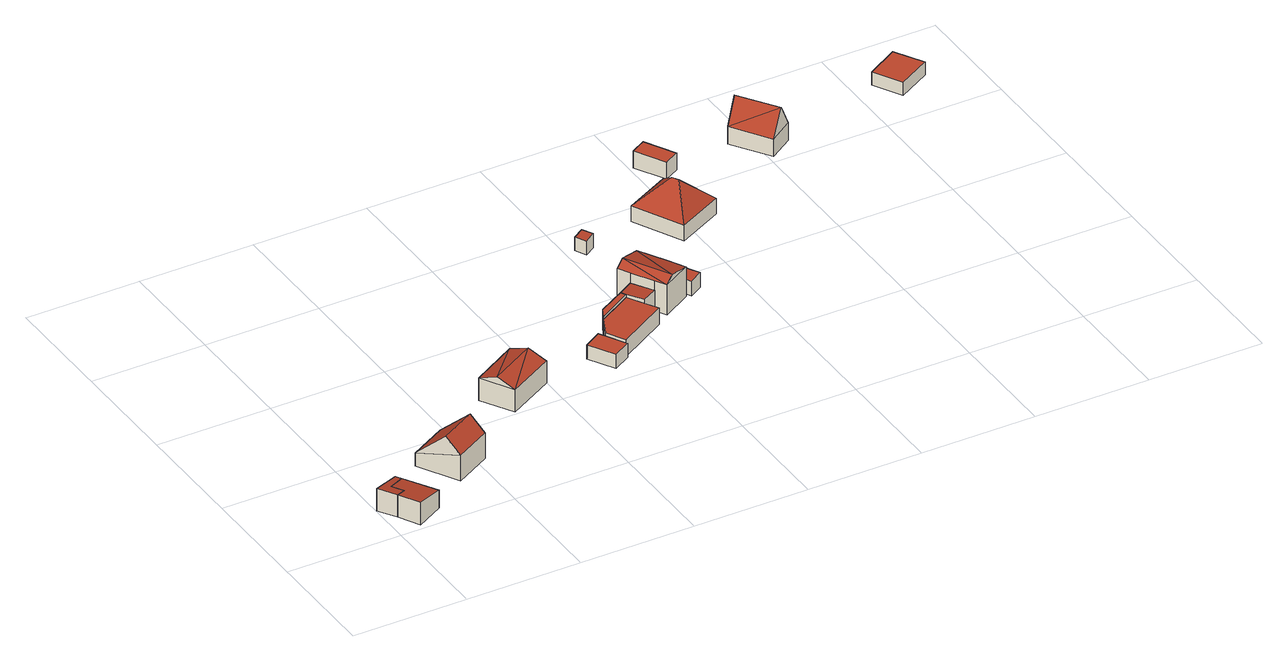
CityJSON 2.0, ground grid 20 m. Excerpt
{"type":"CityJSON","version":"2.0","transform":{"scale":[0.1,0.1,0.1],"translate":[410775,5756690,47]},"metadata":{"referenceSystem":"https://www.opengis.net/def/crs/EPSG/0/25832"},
"CityObjects":{
"building1":{"type":"Building","attributes":{"Gemeindeschluessel":"05515000","Geometrietyp2DReferenz":"3000","function":"51009_1610","roofType":"2100","measuredHeight":4.15},"geometry":[{"type":"Solid","lod":"2","boundaries":[[[[0,1,2,3]],[[4,5,1,0]],[[6,7,5,4]],[[8,9,7,6]],[[10,11,9,8]],[[3,2,11,10]],[[8,6,4,0,3,10]],[[1,5,7,9,11,2]]]],"semantics":{"surfaces":[{"type":"WallSurface"},{"type":"RoofSurface"},{"type":"GroundSurface"}],"values":[[0,0,0,0,0,0,1,2]]}}]},
"building2":{"type":"Building","attributes":{"Gemeindeschluessel":"05515000","Geometrietyp2DReferenz":"3000","function":"31001_1310","roofType":"2100","measuredHeight":4.12},"address":[{"country":"Germany","locality":"Münster","thoroughfareNumber":"94","thoroughfareName":"Laerer Werseufer"}],"geometry":[{"type":"Solid","lod":"2","boundaries":[[[[3,2,1,0]],[[10,11,2,3]],[[8,9,11,10]],[[12,13,9,8]],[[14,15,13,12]],[[0,1,15,14]],[[12,8,10,3,0,14]],[[2,11,9,13,15,1]]]],"semantics":{"surfaces":[{"type":"WallSurface"},{"type":"RoofSurface"},{"type":"GroundSurface"}],"values":[[0,0,0,0,0,0,1,2]]}}]},
"building3":{"type":"Building","attributes":{"Gemeindeschluessel":"05515000","Geometrietyp2DReferenz":"3000","function":"31001_1310","roofType":"3100","measuredHeight":7.31},"address":[{"country":"Germany","locality":"Münster","thoroughfareNumber":"96","thoroughfareName":"Laerer Werseufer"}],"geometry":[{"type":"Solid","lod":"2","boundaries":[[[[16,17,18,19]],[[20,21,17,16]],[[22,23,21,20]],[[19,18,23,22]],[[16,24,20]],[[22,25,19]],[[19,25,24,16]],[[20,24,25,22]],[[17,21,23,18]]]],"semantics":{"surfaces":[{"type":"WallSurface"},{"type":"RoofSurface"},{"type":"GroundSurface"}],"values":[[0,0,0,0,0,0,1,1,2]]}}]},
"building4":{"type":"Building","attributes":{"Gemeindeschluessel":"05515000","Geometrietyp2DReferenz":"3000","function":"31001_1310","roofType":"3100","measuredHeight":5.42},"address":[{"country":"Germany","locality":"Münster","thoroughfareNumber":"98","thoroughfareName":"Laerer Werseufer"}],"geometry":[{"type":"Solid","lod":"2","boundaries":[[[[26,27,28,29]],[[30,31,27,26]],[[32,33,31,30]],[[29,28,33,32]],[[26,34,30]],[[32,35,29]],[[26,29,35]],[[35,34,26]],[[34,35,32]],[[32,30,34]],[[27,31,33,28]]]],"semantics":{"surfaces":[{"type":"WallSurface"},{"type":"RoofSurface"},{"type":"GroundSurface"}],"values":[[0,0,0,0,0,0,1,1,1,1,2]]}}]},
"building5":{"type":"Building","attributes":{"Gemeindeschluessel":"05515000","Geometrietyp2DReferenz":"3000","function":"51009_1611","roofType":"1000","measuredHeight":2.58},"geometry":[{"type":"Solid","lod":"2","boundaries":[[[[36,37,38,39]],[[40,41,37,36]],[[42,43,41,40]],[[44,45,43,42]],[[46,47,45,44]],[[39,38,47,46]],[[44,42,40,36,39,46]],[[37,41,43,45,47,38]]]],"semantics":{"surfaces":[{"type":"WallSurface"},{"type":"RoofSurface"},{"type":"GroundSurface"}],"values":[[0,0,0,0,0,0,1,2]]}}]},
"building6":{"type":"Building","attributes":{"Gemeindeschluessel":"05515000","Geometrietyp2DReferenz":"3000","function":"31001_1310"},"address":[{"country":"Germany","locality":"Münster","thoroughfareNumber":"100","thoroughfareName":"Laerer Werseufer"}],"children":["building6-1","building6-2"]},
"building6-1":{"type":"BuildingPart","attributes":{"roofType":"9999","measuredHeight":3},"parents":["building6"],"geometry":[{"type":"Solid","lod":"2","boundaries":[[[[48,49,50,51,52,53]],[[51,54,55,52]],[[50,56,54,51]],[[48,57,58,49]],[[53,59,57,48]],[[52,55,59,53]],[[56,50,49,58]],[[54,56,58,57,59,55]]]],"semantics":{"surfaces":[{"type":"RoofSurface"},{"type":"WallSurface"},{"type":"GroundSurface"}],"values":[[0,1,1,1,1,1,1,2]]}}]},
"building6-2":{"type":"BuildingPart","attributes":{"roofType":"1000","measuredHeight":3.56},"parents":["building6"],"geometry":[{"type":"Solid","lod":"2","boundaries":[[[[60,61,56,50,62]],[[63,64,61,60]],[[65,49,58,64,63]],[[63,60,62,65]],[[61,64,58,56]],[[49,65,62,50]],[[56,58,49,50]]]],"semantics":{"surfaces":[{"type":"WallSurface"},{"type":"RoofSurface"},{"type":"GroundSurface"},{"type":"ClosureSurface"}],"values":[[0,0,0,1,2,0,3]]}}]},
"building7":{"type":"Building","attributes":{"Gemeindeschluessel":"05515000","Geometrietyp2DReferenz":"3000","function":"31001_1310"},"address":[{"country":"Germany","locality":"Münster","thoroughfareNumber":"100a","thoroughfareName":"Laerer Werseufer"}],"children":["building7-1","building7-2"]},
"building7-1":{"type":"BuildingPart","attributes":{"roofType":"2100","measuredHeight":3.77},"parents":["building7"],"geometry":[{"type":"Solid","lod":"2","boundaries":[[[[66,67,68,63]],[[69,70,71,72]],[[65,73,70,69]],[[63,68,73,65]],[[69,72,66,63,65]],[[67,71,70,73,68]],[[67,66,72,71]]]],"semantics":{"surfaces":[{"type":"WallSurface"},{"type":"RoofSurface"},{"type":"GroundSurface"},{"type":"ClosureSurface"}],"values":[[0,0,0,0,1,2,3]]}}]},
"building7-2":{"type":"BuildingPart","attributes":{"roofType":"5000","measuredHeight":6.56},"parents":["building7"],"geometry":[{"type":"Solid","lod":"2","boundaries":[[[[74,75,67,66,76]],[[77,78,75,74]],[[79,80,78,77]],[[81,82,80,79]],[[83,84,82,81]],[[85,72,71,84,83]],[[86,87,83]],[[74,76,85,83,87]],[[81,79,77,86]],[[87,86,77]],[[86,83,81]],[[87,77,74]],[[67,75,78,80,82,84,71]],[[72,85,76,66]],[[67,71,72,66]]]],"semantics":{"surfaces":[{"type":"WallSurface"},{"type":"RoofSurface"},{"type":"GroundSurface"},{"type":"ClosureSurface"}],"values":[[0,0,0,0,0,0,1,1,1,1,0,0,2,0,3]]}}]},
"building8":{"type":"Building","attributes":{"Gemeindeschluessel":"05515000","Geometrietyp2DReferenz":"3000","function":"31001_1310","roofType":"2100","measuredHeight":2.69},"geometry":[{"type":"Solid","lod":"2","boundaries":[[[[88,89,90,91]],[[92,93,89,88]],[[94,95,93,92]],[[91,90,95,94]],[[92,88,91,94]],[[89,93,95,90]]]],"semantics":{"surfaces":[{"type":"WallSurface"},{"type":"RoofSurface"},{"type":"GroundSurface"}],"values":[[0,0,0,0,1,2]]}}]},
"building9":{"type":"Building","attributes":{"Gemeindeschluessel":"05515000","Geometrietyp2DReferenz":"3000","function":"51009_1611","roofType":"1000","measuredHeight":2.64},"geometry":[{"type":"Solid","lod":"2","boundaries":[[[[96,97,98,99]],[[100,101,97,96]],[[102,103,101,100]],[[104,105,103,102]],[[99,98,105,104]],[[102,100,96,99,104]],[[97,101,103,105,98]]]],"semantics":{"surfaces":[{"type":"WallSurface"},{"type":"RoofSurface"},{"type":"GroundSurface"}],"values":[[0,0,0,0,0,1,2]]}}]},
"building10":{"type":"Building","attributes":{"Gemeindeschluessel":"05515000","Geometrietyp2DReferenz":"3000","function":"31001_1310","roofType":"5000","measuredHeight":7.29},"address":[{"country":"Germany","locality":"Münster","thoroughfareNumber":"102","thoroughfareName":"Laerer Werseufer"}],"geometry":[{"type":"Solid","lod":"2","boundaries":[[[[106,107,108,109]],[[110,111,107,106]],[[112,113,111,110]],[[109,108,113,112]],[[112,110,114]],[[114,110,106,115]],[[106,109,115]],[[115,109,112,114]],[[107,111,113,108]]]],"semantics":{"surfaces":[{"type":"WallSurface"},{"type":"RoofSurface"},{"type":"GroundSurface"}],"values":[[0,0,0,0,1,1,1,1,2]]}}]},
"building11":{"type":"Building","attributes":{"Gemeindeschluessel":"05515000","Geometrietyp2DReferenz":"3000","function":"31001_2460","roofType":"1000","measuredHeight":3.15},"geometry":[{"type":"Solid","lod":"2","boundaries":[[[[116,117,118,119]],[[120,121,117,116]],[[122,123,121,120]],[[119,118,123,122]],[[120,116,119,122]],[[117,121,123,118]]]],"semantics":{"surfaces":[{"type":"WallSurface"},{"type":"RoofSurface"},{"type":"GroundSurface"}],"values":[[0,0,0,0,1,2]]}}]},
"building12":{"type":"Building","attributes":{"Gemeindeschluessel":"05515000","Geometrietyp2DReferenz":"3000","function":"31001_1310","roofType":"3100","measuredHeight":7.45},"address":[{"country":"Germany","locality":"Münster","thoroughfareNumber":"104","thoroughfareName":"Laerer Werseufer"}],"geometry":[{"type":"Solid","lod":"2","boundaries":[[[[124,125,126,127]],[[128,129,125,124]],[[130,131,129,128]],[[127,126,131,130]],[[124,132,128]],[[130,133,127]],[[133,132,124]],[[124,127,133]],[[130,128,132]],[[132,133,130]],[[125,129,131,126]]]],"semantics":{"surfaces":[{"type":"WallSurface"},{"type":"RoofSurface"},{"type":"GroundSurface"}],"values":[[0,0,0,0,0,0,1,1,1,1,2]]}}]},
"building13":{"type":"Building","attributes":{"Gemeindeschluessel":"05515000","Geometrietyp2DReferenz":"3000","function":"51009_1610","roofType":"1000","measuredHeight":2.38},"geometry":[{"type":"Solid","lod":"2","boundaries":[[[[134,135,136,137]],[[138,139,135,134]],[[140,141,139,138]],[[137,136,141,140]],[[138,134,137,140]],[[135,139,141,136]]]],"semantics":{"surfaces":[{"type":"WallSurface"},{"type":"RoofSurface"},{"type":"GroundSurface"}],"values":[[0,0,0,0,1,2]]}}]}
},
"vertices":[
[20,45,49],[20,45,8],[37,54,8],[37,54,46],[1,76,49],[1,76,8],[48,101,41],[48,101,8],[54,91,41],[54,91,8],[25,74,46],[25,74,8],
[87,35,41],[87,35,8],[40,9,49],[40,9,8],
[153,84,54],[153,84,7],[216,118,7],[216,118,54],[114,154,31],[114,154,7],[178,189,31],[178,189,7],[140,107,80],[203,142,80],
[316,200,52],[316,200,11],[397,245,11],[397,245,52],[284,256,52],[284,256,11],[365,302,52],[365,302,11],[300,228,65],[381,273,65],
[502,270,52],[502,270,26],[472,252,26],[472,252,52],[509,259,52],[509,259,26],[527,227,52],[527,227,26],[528,224,52],[528,224,26],[498,207,52],[498,207,26],
[601,300,57],[585,328,57],[525,293,57],[509,259,57],[527,227,57],[614,278,57],[509,259,27],[527,227,27],[525,293,27],[601,300,27],[585,328,27],[614,278,27],
[534,311,62],[534,311,27],[525,293,62],[580,337,62],[580,337,27],[585,328,62],
[606,352,62],[606,352,26],[580,337,26],[601,300,64],[601,300,26],[627,314,26],[627,314,64],[585,328,26],
[594,372,81],[594,372,26],[606,352,81],[645,400,81],[645,400,26],[671,355,81],[671,355,26],[688,324,81],[688,324,26],[638,295,81],[638,295,26],[627,314,81],[651,303,92],[608,379,92],
[620,510,42],[620,510,17],[638,521,17],[638,521,44],[610,529,42],[610,529,17],[628,539,44],[628,539,17],
[694,368,58],[694,368,31],[671,355,31],[671,355,58],[716,329,58],[716,329,31],[693,315,58],[693,315,31],[688,324,58],[688,324,31],
[765,463,50],[765,463,21],[844,503,21],[844,503,50],[721,550,50],[721,550,21],[801,590,50],[801,590,21],[781,530,94],[787,519,94],
[799,679,49],[799,679,18],[828,627,18],[828,627,49],[825,694,49],[825,694,18],[854,641,49],[854,641,18],
[952,656,56],[952,656,24],[996,591,24],[996,591,56],[993,684,56],[993,684,24],[1037,619,56],[1037,619,24],[972,670,99],[1017,605,99],
[1268,700,62],[1268,700,38],[1212,668,38],[1212,668,62],[1297,651,62],[1297,651,38],[1240,619,62],[1240,619,38]
]}
